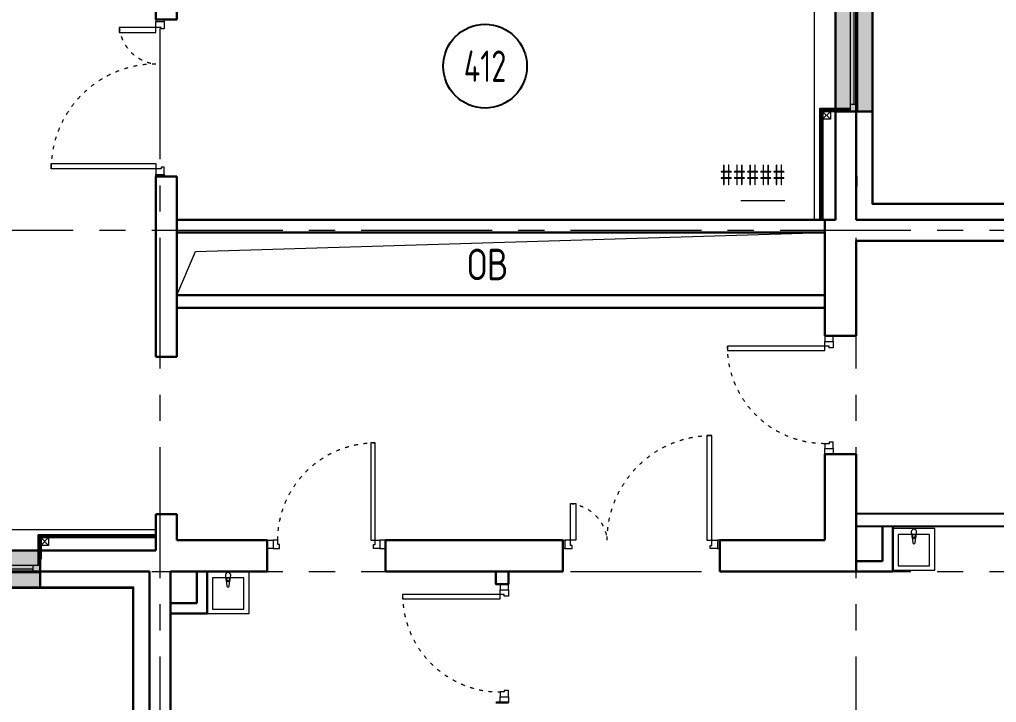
# Model space of a CAD drawing. Header units: millimetres. Extents: x -13407 to 8937287, y -2611 to 109271.
# Drawn here: x 54173 to 63504, y 5000 to 11523 of the extents above; entities that cross this region are included whole.
import ezdxf
from ezdxf import colors
from ezdxf.entities.mleader import LeaderData, LeaderLine
from ezdxf.enums import TextEntityAlignment as Align
from ezdxf.math import Vec2, Vec3

# ---------------------------------------------------------------- set-up
doc = ezdxf.new("R2010")
doc.units = ezdxf.units.MM
doc.linetypes.add('ACAD_ISO03W100', pattern=[30, 12, -18])
doc.linetypes.add('CENTER', pattern=[2, 1.25, -0.25, 0.25, -0.25])
for name, color, linetype, lineweight in [('_0', 250, 'Continuous', 9), ('АР_Двери', 5, 'Continuous', 18), ('АР_Маркер экспликации', 239, 'Continuous', 13), ('АР_Навесной фасад', 5, 'Continuous', 5), ('АР_Номер помещения', 1, 'Continuous', 25), ('АР_Окна БЛОК', 250, 'Continuous', 13), ('АР_Оси', 193, 'Continuous', 9), ('АР_Отметки', 250, 'Continuous', 15), ('АР_Перегородки газоблок', 165, 'Continuous', 30), ('АР_Перегородки пеноблок', 174, 'Continuous', 25), ('АР_Подоконники', 163, 'Continuous', 9), ('АР_Помещения_площадь', 19, 'Continuous', 9), ('АР_Сущ Несущая стена', 202, 'Continuous', 30), ('АР_тонкая линия', 250, 'Continuous', 0), ('Сан.техника', 153, 'Continuous', 9)]:
    doc.layers.add(name, color=color, linetype=linetype, lineweight=lineweight)
doc.layers.add('АР_Отверстия', color=251, linetype='Continuous')
doc.styles.add('ICOCPEUR', font='isocpeur.ttf')
doc.styles.add('ISOCPEUR', font='isocpeur.ttf', dxfattribs={"width": 0.7})
doc.styles.get("Standard").update_dxf_attribs({"font": 'arial.ttf'})

# ---------------------------------------------------------------- blocks, each defined once
blk = doc.blocks.new('Полуторная_на лестницу')
for points in [[(75, 80), (75, 1080), (124.9, 1080), (124.9, 80)], [(1375.1, 430), (1375.1, 80), (1425, 80), (1425, 430)]]:
    blk.add_lwpolyline(points, close=True)
for points in [[(0, 0), (0, 80), (20, 80), (20, 0), (0, 0)], [(20, 80), (20, 0), (90, 0), (90, 30), (75, 30), (75, 80), (20, 80)], [(1480, 80), (1480, 0), (1410, 0), (1410, 30), (1425, 30), (1425, 80), (1480, 80)], [(1500, 0), (1500, 80), (1480, 80), (1480, 0), (1500, 0)]]:
    blk.add_lwpolyline(points)
at = {"linetype": 'ACAD_ISO03W100', "ltscale": 3}
for centre, radius, start, end in [((75, 80), 1000, 0, 90), ((1465.4, 39.6), 392.5, 95.90754, 174.09246)]:
    blk.add_arc(centre, radius, start, end, dxfattribs=at)
blk = doc.blocks.new('*U58')
at = {"true_color": 0xffffff}
h = blk.add_hatch(color=7, dxfattribs=at)
h.dxf.hatch_style = 1
h.paths.add_polyline_path([(-1600, -140), (0, -140), (0, 220), (-1600, 220)])
at = {"lineweight": 30}
for p, q in [((-1600, -140), (-1600, 220)), ((0, -140), (0, 220))]:
    blk.add_line(p, q, dxfattribs=at)
for p, q in [((0, 220), (-1600, 220)), ((-1600, 70), (0, 70)), ((-1600, 0), (0, 0)), ((-1530, 0), (-1530, 70)), ((-1530, 35), (-70, 35)), ((-70, 0), (-70, 70)), ((-1600, -140), (0, -140)), ((-1600, -140), (-1600, -140)), ((-1600, -140), (-1600, -140)), ((0, -140), (0, -140)), ((0, -140), (0, -140))]:
    blk.add_line(p, q)
blk = doc.blocks.new('*U80')
for points in [[(-55, -80), (-55, 0), (-115, 0), (-115, -40), (-100, -40), (-100, -80), (-55, -80)], [(0, 0), (0, -80), (-55, -80), (-55, 0), (0, 0)], [(-1130, 0), (-1130, -80), (-1075, -80), (-1075, 0), (-1130, 0)], [(-1075, -80), (-1075, 0), (-1015, 0), (-1015, -40), (-1030, -40), (-1030, -80), (-1075, -80)]]:
    blk.add_lwpolyline(points)
blk.add_lwpolyline([(-100, -80), (-100, -1010), (-140, -1010), (-140, -80)], close=True)
at = {"linetype": 'ACAD_ISO03W100', "ltscale": 3}
blk.add_arc((-100, -80), 930, 180, 270, dxfattribs=at)
blk = doc.blocks.new('*U42')
at = {"layer": 'АР_Номер помещения', "color": 7}
blk.add_circle((-20129.9, 1315), 400, dxfattribs=at)
at = {"layer": 'АР_Помещения_площадь', "color": 7}
blk.add_line((-17265.1, 29.4), (-17687.4, 29.4), dxfattribs=at)
at = {"color": 7, "style": 'ISOCPEUR', "width": 0.7, "flags": 1}
blk.add_attdef('КАТЕГОРИЯ', (-499.2, -2092.2), '', height=250, dxfattribs=at)
at = {"layer": 'АР_Номер помещения', "color": 7, "style": 'ISOCPEUR', "width": 0.7}
blk.add_attdef('НОМЕР_ПОМЕЩЕНИЯ', text='', height=300, dxfattribs=at).set_placement((-20129.9, 1315), align=Align.MIDDLE_CENTER)
at = {"layer": 'АР_Помещения_площадь', "color": 7, "lineweight": 30, "width": 0.7, "flags": 104}
blk.add_attdef('ИМЯ_ПОМЕЩЕНИЯ', text='', height=100, dxfattribs=at).set_placement((157.6, 1217.1), align=Align.MIDDLE_CENTER)
at = {"layer": 'АР_Помещения_площадь', "color": 7, "style": 'ISOCPEUR', "width": 0.7}
blk.add_attdef('ПЛОЩАДЬ_ПОМЕЩЕНИЯ', text='', height=200, dxfattribs=at).set_placement((-17260.2, 275.9), align=Align.MIDDLE_RIGHT)
blk = doc.blocks.new('_DotSmall')
at = {"color": 0, "linetype": 'ByBlock', "const_width": 0.5}
blk.add_lwpolyline([(-0.0625, 0, 1), (0.0625, 0, 1)], format="xyb", close=True, dxfattribs=at)
blk = doc.blocks.new('сан.техника')
at = {"layer": 'Сан.техника', "linetype": 'Continuous', "lineweight": 5}
for p, q in [((-26.6, 167.7), (-79.5, 161.1)), ((-26.6, 167.7), (-79.5, 161.1)), ((-79.5, 138.9), (-26.6, 132.3)), ((-79.5, 138.9), (-26.6, 132.3)), ((24.9, 175), (-17, 171)), ((24.9, 175), (-17, 171)), ((-17, 129), (24.9, 125)), ((-17, 129), (24.9, 125)), ((-14.9, 163.6), (0, 163.6)), ((-14.9, 163.6), (0, 163.6)), ((0, 136.4), (-14.9, 136.4)), ((0, 136.4), (-14.9, 136.4)), ((0, 163.6), (0, 136.4)), ((0, 163.6), (0, 136.4))]:
    blk.add_line(p, q, dxfattribs=at)
for points in [[(59, 350), (-341, 350), (-341, -50), (59, -50)], [(0, 300), (-300.1, 300), (-300.1, 0), (0, 0)], [(0, 300), (-300.1, 300), (-300.1, 0), (0, 0)]]:
    blk.add_lwpolyline(points, close=True, dxfattribs=at)
for centre, radius, start, end in [((-78.1, 150), 11.2, 97.13862, 262.86077), ((-78.1, 150), 11.2, 97.13862, 262.86077), ((-15.1, 150), 21.1, 122.77072, 237.22867), ((-15.1, 150), 21.1, 122.77072, 237.22867), ((-14.9, 150), 13.6, 89.99969, 269.99969), ((-14.9, 150), 13.6, 89.99969, 269.99969), ((-15.1, 150), 21.1, 95.1693, 122.77072), ((-15.1, 150), 21.1, 95.1693, 122.77072), ((-15.1, 150), 21.1, 237.22867, 264.83008), ((-15.1, 150), 21.1, 237.22867, 264.83008), ((24.9, 150), 25, 269.99969, 89.99969), ((24.9, 150), 25, 269.99969, 89.99969)]:
    blk.add_arc(centre, radius, start, end, dxfattribs=at)
blk = doc.blocks.new('*U79')
blk.add_lwpolyline([(-100, 80), (-100, 1010), (-140, 1010), (-140, 80)], close=True)
for points in [[(-1130, 0), (-1130, 80), (-1075, 80), (-1075, 0), (-1130, 0)], [(-1075, 80), (-1075, 0), (-1015, 0), (-1015, 40), (-1030, 40), (-1030, 80), (-1075, 80)], [(-55, 80), (-55, 0), (-115, 0), (-115, 40), (-100, 40), (-100, 80), (-55, 80)], [(0, 0), (0, 80), (-55, 80), (-55, 0), (0, 0)]]:
    blk.add_lwpolyline(points)
at = {"linetype": 'ACAD_ISO03W100', "ltscale": 3}
blk.add_arc((-100, 80), 930, 90, 180, dxfattribs=at)
blk = doc.blocks.new('A$Ce02d65bd')
at = {"ltscale": 100}
for points in [[(0, 0), (0, 75), (75, 75), (75, 0), (0, 0)], [(0, 0), (75, 75)], [(0, 75), (75, 0)]]:
    blk.add_lwpolyline(points, dxfattribs=at)

msp = doc.modelspace()

# ---------------------------------------------------------------- linework, layer by layer
for points in [[(62106.9, 10670), (61817.7, 10670), (61817.7, 9610)], [(62106.9, 10657.5), (61830.2, 10657.5), (61830.2, 9610)], [(62087.3, 10645), (61842.7, 10645), (61842.7, 9610)], [(55480, 6599.2), (54350, 6599.2), (54350, 6310)], [(55480, 6586.7), (54362.5, 6586.7), (54362.5, 6310)], [(55475, 6499.2), (55475, 6574.2), (54375, 6574.2), (54375, 6367.2)]]:
    msp.add_lwpolyline(points)
at = {"layer": 'АР_Навесной фасад', "ltscale": 100}
for p, q in [((62315, 9760), (62315, 27630)), ((62325, 9770), (62325, 27640)), ((62315, 9760), (68665.4, 9760)), ((62325, 9770), (68675.4, 9770)), ((55255, 6090), (47375, 6090)), ((55265, 6100), (47385, 6100)), ((55255, -260), (55255, 6090)), ((55265, -250), (55265, 6100))]:
    msp.add_line(p, q, dxfattribs=at)
at = {"layer": 'АР_Оси', "linetype": 'CENTER', "ltscale": 1000}
for p, q in [((55515, -1811.3), (55515, 32496.2)), ((55515, -1811.3), (55515, 32496.2)), ((62165, -1811.3), (62165, 32496.2)), ((-12563.8, 9510), (71033.4, 9510)), ((-12563.8, 6250), (71033.4, 6250))]:
    msp.add_line(p, q, dxfattribs=at)
at = {"layer": 'АР_Перегородки газоблок', "ltscale": 100}
for p, q in [((62415.3, 6350), (62415.3, 6683.4)), ((62515.3, 6683.3), (62515.3, 6250)), ((62165, 6350), (62415.3, 6350)), ((62515.3, 6250), (62165, 6250))]:
    msp.add_line(p, q, dxfattribs=at)
for points in [[(61865, 9610), (55675, 9610)], [(61865, 9490), (55675, 9490)], [(55675, 8890), (61865, 8890)], [(55675, 8770), (61865, 8770)], [(62165, 6803.8), (68315, 6794.6)], [(68315, 6674.6), (62165, 6683.8)], [(58841.8, 6250), (58841.7, 6130.3), (58721.7, 6130.3), (58721.7, 6250)], [(58841.8, 5000.2), (58721.8, 5000.2)]]:
    msp.add_lwpolyline(points, dxfattribs=at)
msp.add_lwpolyline([(55965, 6250), (55965, 5850), (55615, 5850), (55615, 5950), (55865, 5950), (55865, 6250)], close=True, dxfattribs=at)
at = {"layer": 'АР_Перегородки пеноблок', "color": 5, "lineweight": 30}
msp.add_line((62165.3, 9928), (62165.3, 10028), dxfattribs=at)
at = {"layer": 'АР_Подоконники', "ltscale": 100}
for p, q in [((61765, 9610), (61765, 12604.4)), ((55475, 6650), (51665, 6650))]:
    msp.add_line(p, q, dxfattribs=at)
at = {"layer": 'АР_Сущ Несущая стена', "ltscale": 100}
for p, q in [((62165, 9610), (62165, 27480)), ((61965, 9610), (61965, 27280)), ((55675, 17874.6), (55675, 11522.8)), ((55475, 15456.2), (55475, 11522.8)), ((55675, 11522.8), (55475, 11522.8)), ((55475, 10022.8), (55475, 8299.7)), ((55675, 10022.8), (55475, 10022.8)), ((55675, 10022.8), (55675, 8299.7)), ((61865, 9610), (61965, 9610)), ((61865, 8501.7), (61865, 9610)), ((62165, 9610), (68515, 9610)), ((62165, 8501.7), (62165, 9410)), ((62165, 9410), (68315, 9410)), ((55675, 8299.7), (55475, 8299.7)), ((61865, 6550), (61865, 7371.7)), ((61865, 7371.7), (62165, 7371.7)), ((62165, 7371.7), (62165, 6250)), ((55475, 6799.7), (55475, 6450)), ((55675, 6799.7), (55475, 6799.7)), ((55675, 6799.7), (55675, 6550)), ((56539.3, 6550), (55675, 6550)), ((56539.3, 6250), (56539.3, 6550)), ((59360.7, 6550), (57669.3, 6550)), ((57669.3, 6250), (57669.3, 6550)), ((59360.7, 6550), (59360.7, 6250)), ((61865, 6550), (60860.7, 6550)), ((60860.7, 6550), (60860.7, 6250)), ((55475, 6450), (51665, 6450)), ((55415, 6250), (47535, 6250)), ((55415, 6250), (55415, -100)), ((56539.3, 6250), (55615, 6250)), ((55615, 6250), (55615, 100)), ((59360.7, 6250), (57669.3, 6250)), ((62165, 6250), (60860.7, 6250))]:
    msp.add_line(p, q, dxfattribs=at)
msp.add_lwpolyline([(62165, 8501.7), (61865, 8501.7)], dxfattribs=at)
at = {"layer": 'АР_тонкая линия', "color": 18, "ltscale": 100, "true_color": 0x000000}
msp.add_lwpolyline([(55675, 8890), (55853.2, 9305.8), (61865, 9490)], dxfattribs=at)

# ---------------------------------------------------------------- block references
at = {"layer": '_0', "color": 1, "lineweight": -3, "ltscale": 500}
for p, rotation in [((61842.7, 10645), 270), ((54450, 6574.2), 180)]:
    msp.add_blockref('A$Ce02d65bd', p, dxfattribs=dict(at, rotation=rotation))
at = {"layer": 'АР_Двери', "rotation": 90.00000000000001}
for name, p in [('Полуторная_на лестницу', (55555, 10022.8)), ('*U79', (58841.8, 6130.2))]:
    msp.add_blockref(name, p, dxfattribs=at)
at = {"layer": 'АР_Двери', "xscale": -1}
for p, rotation in [((61945, 8501.7), 270), ((57669.3, 6470), 180)]:
    msp.add_blockref('*U80', p, dxfattribs=dict(at, rotation=rotation))
msp.add_blockref('Полуторная_на лестницу', (60860.7, 6470), dxfattribs=at)
at = {"layer": 'АР_Маркер экспликации', "color": 7}
ref = msp.add_blockref('*U42', (78748.8, 9762.5), dxfattribs=at)
ref.add_attrib('НОМЕР_ПОМЕЩЕНИЯ', '412', dxfattribs={"layer": 'АР_Номер помещения', "color": 7, "height": 300, "style": 'ISOCPEUR', "width": 0.7}).set_placement((58618.9, 11077.5), align=Align.MIDDLE_CENTER)
ref.add_attrib('ПЛОЩАДЬ_ПОМЕЩЕНИЯ', '#####', dxfattribs={"layer": 'АР_Помещения_площадь', "color": 7, "height": 200, "style": 'ISOCPEUR', "width": 0.7}).set_placement((61488.6, 10038.4), align=Align.MIDDLE_RIGHT)
at = {"layer": 'АР_Окна БЛОК', "rotation": 270}
msp.add_blockref('*U58', (62105, 10645), dxfattribs=at)
at = {"layer": 'АР_Окна БЛОК', "xscale": -1, "rotation": 180}
msp.add_blockref('*U58', (54370, 6310), dxfattribs=at)
at = {"layer": 'Сан.техника', "rotation": 89.99999999999999}
for p in [(62865.3, 6603.9), (56315, 6191)]:
    msp.add_blockref('сан.техника', p, dxfattribs=at)

# ---------------------------------------------------------------- texts
at = {"layer": 'АР_Отверстия', "ltscale": 100, "insert": (58644.2, 9183.5), "char_height": 300, "attachment_point": 5, "line_spacing_factor": 0.7, "style": 'ICOCPEUR'}
msp.add_mtext('\\A1;{\\W0.8;ОВ}', dxfattribs=at)

# ---------------------------------------------------------------- leaders
at = {"layer": 'АР_Отметки'}
ml = msp.add_multileader_mtext('Standard', dxfattribs=at)
ml.set_content('+9,800', color=256, style='ISOCPEUR')
ml.set_leader_properties(color=256, linetype='Continuous', lineweight=-1)
ml.set_arrow_properties(name='DOTSMALL')
ml.build(insert=Vec2(0, 0))
ml.multileader.update_dxf_attribs({"has_text_frame": 1, "text_left_attachment_type": 4, "text_right_attachment_type": 4, "dogleg_length": 100, "arrow_head_size": 180})
ctx = ml.context
ctx.base_point, ctx.char_height, ctx.arrow_head_size, ctx.landing_gap_size, ctx.plane_origin = Vec3(54552.7, 26703.1), 250, 180, 50, Vec3(54303.4, 26042.3)
ctx.left_attachment, ctx.right_attachment = 4, 4
notes = []
notes.append((ctx, [(0, (0, 0, 0), (0, 0), (1, 0), 1, [])]))
ctx.mtext.insert, ctx.mtext.width, ctx.mtext.line_spacing_style, ctx.mtext.flow_direction = Vec3(54602.7, 27036.4), 852.697, 2, 5
ml = msp.add_multileader_mtext('Standard', dxfattribs=at)
ml.set_content('+9,800', color=256, style='ISOCPEUR')
ml.set_leader_properties(color=256, linetype='Continuous', lineweight=-1)
ml.set_arrow_properties(name='DOTSMALL')
ml.build(insert=Vec2(0, 0))
ml.multileader.update_dxf_attribs({"has_text_frame": 1, "text_left_attachment_type": 4, "text_right_attachment_type": 4, "dogleg_length": 100, "arrow_head_size": 180})
ctx = ml.context
ctx.base_point, ctx.char_height, ctx.arrow_head_size, ctx.landing_gap_size, ctx.plane_origin = Vec3(54552.7, 26703.1), 250, 180, 50, Vec3(54303.4, 26042.3)
ctx.left_attachment, ctx.right_attachment = 4, 4
notes.append((ctx, [(0, (0, 0, 0), (0, 0), (1, 0), 1, [])]))
ctx.mtext.insert, ctx.mtext.width, ctx.mtext.line_spacing_style, ctx.mtext.flow_direction = Vec3(54602.7, 27036.4), 852.697, 2, 5
for ctx, leaders in notes:
    for number, flags, end, landing, length, lines in leaders:
        leader = LeaderData()
        leader.index, (leader.has_last_leader_line, leader.has_dogleg_vector, leader.attachment_direction) = number, flags
        leader.last_leader_point, leader.dogleg_vector, leader.dogleg_length = Vec3(end), Vec3(landing), length
        for number, points, colour, breaks in lines:
            line = LeaderLine()
            line.index, line.vertices, line.color, line.breaks = number, Vec3.list(points), colors.encode_raw_color(colour), breaks
            leader.lines.append(line)
        ctx.leaders.append(leader)

doc.saveas('drawing.dxf')
